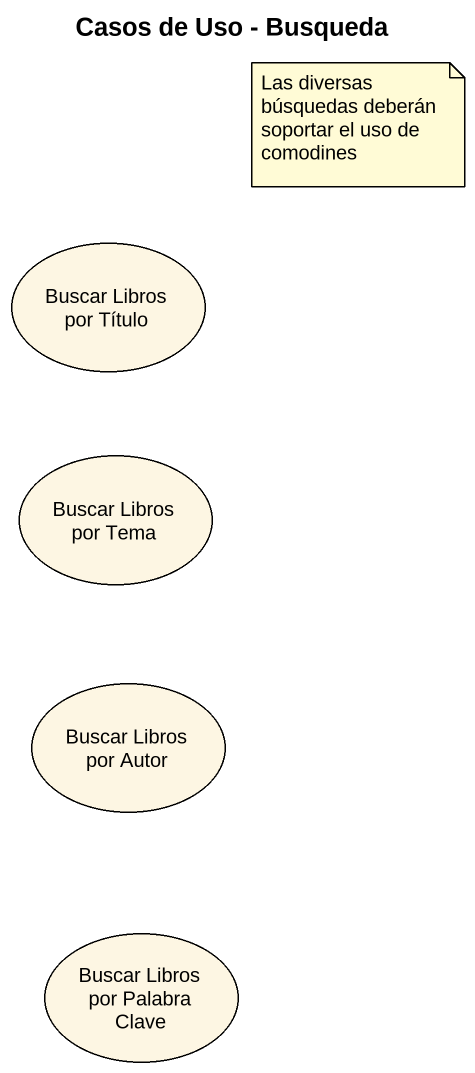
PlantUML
@startuml
title Casos de Uso - Busqueda
usecase "Buscar Libros por Título" as Buscar_Libros_por_Título
usecase "Buscar Libros por Tema" as Buscar_Libros_por_Tema
usecase "Buscar Libros por Autor" as Buscar_Libros_por_Autor
usecase "Buscar Libros por Palabra Clave" as Buscar_Libros_por_Palabra
note as N1
  Las diversas búsquedas deberán soportar el uso de comodines
end note
@enduml
